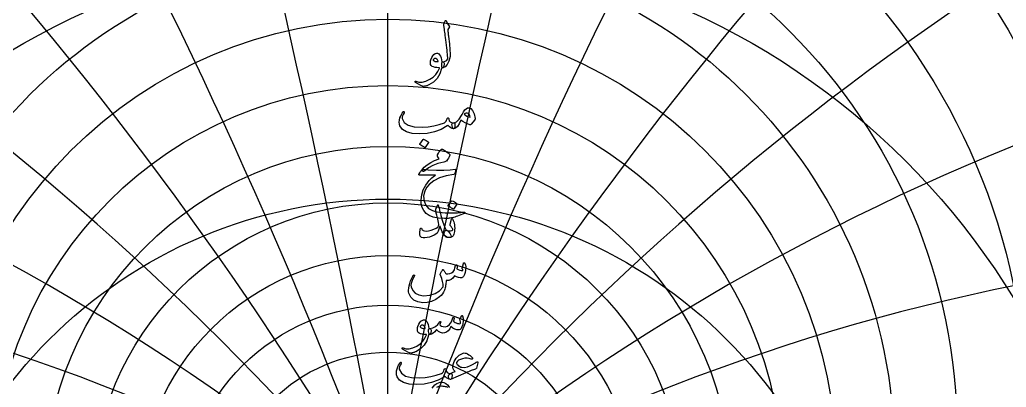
# Model space of a CAD drawing. Header units: millimetres. Extents: x -62 to 62, y -62 to 63.
# Drawn here: x -20 to 33.6, y 15.8 to 35.8 of the extents above; entities that cross this region are included whole.
import ezdxf

# ---------------------------------------------------------------- set-up
doc = ezdxf.new("R2010")
doc.units = ezdxf.units.MM
for name, color, linetype in [('ENGRAVE', 7, 'Continuous'), ('ENGRAVE_FINE', 8, 'Continuous'), ('TEXT', 5, 'Continuous')]:
    doc.layers.add(name, color=color, linetype=linetype)

msp = doc.modelspace()

# ---------------------------------------------------------------- linework, layer by layer
at = {"layer": 'ENGRAVE'}
msp.add_lwpolyline([(0, -60.75), (0, 60.75)], dxfattribs=at)
for centre, radius in [((0, 0), 60.75), ((0, 15.8873), 38.8464), ((0, 14.4227), 34.6846), ((0, 13.2299), 30.935), ((0, 0), 39.7663), ((0, 12.2507), 27.5156), ((0, 11.4424), 24.3633), ((0, 10.7734), 21.4287), ((0, 10.2197), 18.6723), ((0, 0), 26.0306), ((0, 9.7631), 16.0615), ((0, 9.3897), 13.5693), ((0, 9.0889), 11.173), ((0, 8.8526), 8.8526)]:
    msp.add_circle(centre, radius, dxfattribs=at)
for centre, radius, start, end in [((0, 17.7051), 43.5296, 105.92162, 74.07838), ((-4.9355, 18.4195), 44.1021, 139.75485, 270.86153), ((4.9355, 18.4195), 44.1021, 269.13847, 40.24515), ((-10.9491, 18.9644), 45.3971, 174.65682, 279.54217), ((10.9491, 18.9644), 45.3971, 260.45783, 5.34318)]:
    msp.add_arc(centre, radius, start, end, dxfattribs=at)
at = {"layer": 'ENGRAVE_FINE'}
for centre, radius, start, end in [((-554.4766, -89.3166), 563.0302, 6.503619, 15.341957), ((-554.4766, -89.3166), 563.0302, 6.503619, 15.341957), ((554.4766, -89.3166), 563.0302, 164.658043, 173.496381), ((554.4766, -89.3166), 563.0302, 164.658043, 173.496381), ((-268.6186, -89.3166), 285.8579, 13.064756, 30.381405), ((-268.6186, -89.3166), 285.8579, 13.064756, 30.381405), ((268.6186, -89.3166), 285.8579, 149.618595, 166.935244), ((268.6186, -89.3166), 285.8579, 149.618595, 166.935244), ((-169.3412, -89.3166), 195.5384, 19.742202, 44.842633), ((-169.3412, -89.3166), 195.5384, 19.742202, 44.842633), ((169.3412, -89.3166), 195.5384, 135.157367, 160.257798), ((169.3412, -89.3166), 195.5384, 135.157367, 160.257798), ((-116.5168, -89.3166), 152.1018, 26.597292, 58.53821), ((-116.5168, -89.3166), 152.1018, 26.597292, 58.53821), ((116.5168, -89.3166), 152.1018, 121.46179, 153.402708), ((116.5168, -89.3166), 152.1018, 121.46179, 153.402708), ((-82.0381, -89.3166), 127.6286, 33.695116, 71.360537), ((-82.0381, -89.3166), 127.6286, 33.695116, 71.360537), ((82.0381, -89.3166), 127.6286, 108.639463, 146.304884), ((82.0381, -89.3166), 127.6286, 108.639463, 146.304884), ((-56.4471, -89.3166), 112.8941, 41.105625, 83.276844), ((-56.4471, -89.3166), 112.8941, 41.105625, 83.276844), ((56.4471, -89.3166), 112.8941, 96.723156, 138.894375), ((56.4471, -89.3166), 112.8941, 96.723156, 138.894375)]:
    msp.add_arc(centre, radius, start, end, dxfattribs=at)
at = {"layer": 'TEXT'}
for points in [[(3.0359, 35.5386), (3.0601, 35.5972), (3.079, 35.6437), (3.0925, 35.678), (3.1005, 35.7003), (3.1068, 35.7144), (3.1149, 35.7245), (3.1248, 35.7306), (3.1365, 35.7326), (3.1497, 35.7303), (3.1607, 35.7236), (3.1695, 35.7124), (3.176, 35.6967), (3.2058, 35.6196), (3.2416, 35.5503), (3.2831, 35.4885), (3.3305, 35.4344), (3.3437, 35.4171), (3.3475, 35.3976), (3.3419, 35.3758), (3.3269, 35.3518), (3.2478, 35.2404), (3.2532, 35.1905), (3.2586, 35.1416), (3.264, 35.0935), (3.2694, 35.0464), (3.2748, 35.0001), (3.2802, 34.9548), (3.2856, 34.9103), (3.291, 34.8667), (3.3406, 34.4635), (3.3709, 34.1482), (3.3819, 33.9209), (3.3736, 33.7817), (3.3058, 33.5291), (3.2173, 33.3425), (3.1082, 33.2219), (2.9784, 33.1674), (2.9748, 33.1674), (2.9712, 33.1674), (2.9676, 33.1674), (2.964, 33.1674), (2.9427, 33.1876), (2.929, 33.2338), (2.9229, 33.3061), (2.9245, 33.4045), (2.9279, 33.4409), (2.938, 33.4674), (2.9548, 33.484), (2.9784, 33.4907), (3.0695, 33.5089), (3.1454, 33.5419), (3.2061, 33.5897), (3.2514, 33.6524), (3.2484, 33.7276), (3.2429, 33.8132), (3.2349, 33.909), (3.2245, 34.0153), (3.2118, 34.1313), (3.1971, 34.2569), (3.1804, 34.3918), (3.1616, 34.5362), (3.1443, 34.6781), (3.1284, 34.8057), (3.1138, 34.9188), (3.1005, 35.0176), (3.0891, 35.1021), (3.0799, 35.1721), (3.0729, 35.2278), (3.0682, 35.2691), (3.0323, 35.4739), (3.0312, 35.4941), (3.0314, 35.5116), (3.0329, 35.5265), (3.0359, 35.5386)], [(2.9065, 33.1278), (2.8223, 32.8321), (2.6811, 32.5844), (2.4828, 32.3848), (2.2275, 32.2333), (2.1918, 32.2179), (2.1565, 32.2041), (2.1217, 32.1918), (2.0874, 32.1812), (2.0537, 32.1723), (2.0209, 32.1654), (1.989, 32.1606), (1.958, 32.1578), (1.8808, 32.1688), (1.7784, 32.209), (1.6509, 32.2784), (1.4982, 32.377), (1.4818, 32.3911), (1.4721, 32.4048), (1.4692, 32.4181), (1.473, 32.4309), (1.4816, 32.4407), (1.4928, 32.4452), (1.5067, 32.4443), (1.5233, 32.438), (1.6821, 32.3866), (1.8601, 32.3868), (2.0575, 32.4387), (2.2742, 32.5422), (2.4511, 32.6624), (2.5976, 32.8036), (2.7134, 32.966), (2.7987, 33.1494), (2.7981, 33.1559), (2.7961, 33.1611), (2.7927, 33.1649), (2.788, 33.1674), (2.6642, 33.1746), (2.5589, 33.1889), (2.472, 33.2105), (2.4035, 33.2392), (2.3506, 33.2837), (2.3173, 33.3452), (2.3038, 33.4238), (2.3101, 33.5195), (2.3122, 33.5321), (2.3146, 33.5451), (2.3175, 33.5582), (2.3209, 33.5716), (2.3247, 33.5854), (2.329, 33.5998), (2.3337, 33.615), (2.3389, 33.6308), (2.3811, 33.7335), (2.4323, 33.8186), (2.4925, 33.8861), (2.5616, 33.9362), (2.6324, 33.9636), (2.6973, 33.9632), (2.7563, 33.9349), (2.8095, 33.8787), (2.856, 33.8006), (2.8913, 33.7099), (2.9153, 33.6066), (2.9281, 33.4907), (2.9352, 33.4908), (2.942, 33.4912), (2.9486, 33.4917), (2.955, 33.4925), (2.9614, 33.4933), (2.9681, 33.4939), (2.9749, 33.4942), (2.982, 33.4943), (3.0062, 33.4891), (3.0251, 33.4737), (3.0386, 33.4478), (3.0466, 33.4117), (3.05, 33.3719), (3.0493, 33.3317), (3.0446, 33.2911), (3.0359, 33.25), (3.0244, 33.2139), (3.0116, 33.188), (2.9975, 33.1725), (2.982, 33.1674), (2.9137, 33.1674), (2.9133, 33.1609), (2.9119, 33.1521), (2.9097, 33.1411), (2.9065, 33.1278)], [(2.7341, 33.5302), (2.6964, 33.596), (2.655, 33.6425), (2.6101, 33.6697), (2.5616, 33.6775), (2.5327, 33.6699), (2.5068, 33.6578), (2.4842, 33.6412), (2.4646, 33.6201), (2.4583, 33.6088), (2.4574, 33.5967), (2.4619, 33.5837), (2.4718, 33.5698), (2.5089, 33.5372), (2.5625, 33.515), (2.6328, 33.5031), (2.7197, 33.5015), (2.7287, 33.5033), (2.7341, 33.5087), (2.7359, 33.5177), (2.7341, 33.5302)], [(0.8191, 30.7697), (0.8319, 30.7836), (0.8452, 30.7895), (0.8589, 30.7872), (0.873, 30.7769), (0.8838, 30.7634), (0.8874, 30.7482), (0.8838, 30.7311), (0.873, 30.7122), (0.8182, 30.6274), (0.7832, 30.5488), (0.7679, 30.4765), (0.7724, 30.4104), (0.8849, 30.1935), (1.1039, 30.0422), (1.4292, 29.9564), (1.861, 29.9362), (2.1815, 29.9598), (2.4889, 30.009), (2.7833, 30.0837), (3.0646, 30.1841), (3.1142, 30.2135), (3.1553, 30.2587), (3.1879, 30.3195), (3.2119, 30.3961), (3.22, 30.4179), (3.2335, 30.4329), (3.2523, 30.4412), (3.2766, 30.4428), (3.2939, 30.4354), (3.3062, 30.4203), (3.3136, 30.3976), (3.3161, 30.3673), (3.3329, 30.2923), (3.3799, 30.2362), (3.4569, 30.1989), (3.564, 30.1805), (3.6026, 30.172), (3.6287, 30.15), (3.6421, 30.1145), (3.643, 30.0655), (3.63, 29.9744), (3.6125, 29.9093), (3.5905, 29.8702), (3.564, 29.8572), (3.4852, 29.8675), (3.4104, 29.8985), (3.3397, 29.9501), (3.273, 30.0224), (3.2674, 30.0253), (3.2577, 30.0233), (3.244, 30.0164), (3.2263, 30.0045), (2.8913, 29.8158), (2.5257, 29.6811), (2.1296, 29.6003), (1.703, 29.5733), (1.3087, 29.6003), (1.0024, 29.6811), (0.7841, 29.8158), (0.6539, 30.0045), (0.6242, 30.1098), (0.6144, 30.2173), (0.6242, 30.3271), (0.6539, 30.4392), (0.6938, 30.5434), (0.7347, 30.6332), (0.7765, 30.7086), (0.8191, 30.7697)], [(4.3975, 30.9997), (4.51, 30.9597), (4.6032, 30.847), (4.6771, 30.6615), (4.7316, 30.4033), (4.7337, 30.3846), (4.7325, 30.3682), (4.7283, 30.3541), (4.7209, 30.3422), (4.5233, 30.0943), (4.5096, 30.0792), (4.4936, 30.07), (4.4754, 30.0667), (4.455, 30.0691), (4.3207, 30.1149), (4.1945, 30.1733), (4.0764, 30.2443), (3.9664, 30.3278), (3.8777, 30.1219), (3.7805, 29.9748), (3.6747, 29.8866), (3.5604, 29.8572), (3.5476, 29.8619), (3.5344, 29.876), (3.5207, 29.8996), (3.5065, 29.9326), (3.4847, 30.0143), (3.4769, 30.0799), (3.4829, 30.1293), (3.5029, 30.1625), (3.5146, 30.1704), (3.5281, 30.176), (3.5433, 30.1794), (3.5604, 30.1805), (3.6421, 30.1944), (3.7221, 30.2326), (3.8002, 30.295), (3.8766, 30.3817), (3.91, 30.432), (3.9601, 30.5146), (4.0268, 30.6296), (4.1101, 30.7769), (4.1752, 30.8744), (4.2448, 30.944), (4.3189, 30.9857), (4.3975, 30.9997)], [(4.1388, 30.6476), (4.2062, 30.5914), (4.2825, 30.5452), (4.3679, 30.5088), (4.4622, 30.4823), (4.457, 30.553), (4.4379, 30.6107), (4.4049, 30.6554), (4.358, 30.6871), (4.3039, 30.7035), (4.2493, 30.7024), (4.1943, 30.6837), (4.1388, 30.6476)], [(1.9077, 29.2787), (1.9122, 29.2832), (1.9185, 29.2859), (1.9266, 29.2868), (1.9365, 29.2859), (2.0063, 29.2576), (2.0721, 29.223), (2.1339, 29.1822), (2.1916, 29.135), (2.1972, 29.1278), (2.1997, 29.1207), (2.199, 29.1135), (2.1952, 29.1063), (2.0263, 28.8332), (2.02, 28.8267), (2.0119, 28.8251), (2.0021, 28.8285), (1.9904, 28.8368), (1.9803, 28.844), (1.9643, 28.8548), (1.9426, 28.8692), (1.9149, 28.8871), (1.881, 28.9087), (1.8404, 28.9338), (1.793, 28.9626), (1.7389, 28.9949), (1.7317, 29.0003), (1.7281, 29.0057), (1.7281, 29.0111), (1.7317, 29.0165)], [(3.0323, 28.0437), (2.7184, 27.9617), (2.4413, 27.8559), (2.201, 27.7264), (1.9976, 27.573), (1.9664, 27.5494), (1.9374, 27.5362), (1.9107, 27.5333), (1.8862, 27.5407), (1.8577, 27.5746), (1.8619, 27.6224), (1.899, 27.6842), (1.9688, 27.7598), (2.1339, 27.8968), (2.3236, 28.0203), (2.538, 28.1303), (2.7772, 28.2269), (2.7089, 28.3275), (2.6961, 28.3526), (2.6901, 28.3778), (2.6907, 28.4029), (2.6981, 28.4281), (2.7464, 28.524), (2.7907, 28.6032), (2.8309, 28.6659), (2.867, 28.7119), (2.8901, 28.7337), (2.9128, 28.7451), (2.935, 28.7463), (2.9568, 28.7371), (3.0832, 28.6657), (3.1895, 28.5987), (3.2755, 28.5363), (3.3413, 28.4784), (3.354, 28.4597), (3.3601, 28.4362), (3.3594, 28.4076), (3.352, 28.3742), (3.3289, 28.3219), (3.2918, 28.2583), (3.2409, 28.1836), (3.176, 28.0975), (3.1589, 28.0848), (3.1293, 28.0715), (3.0871, 28.0578), (3.0323, 28.0437)], [(2.1844, 27.6269), (2.6454, 27.6107), (3.044, 27.6089), (3.3801, 27.6215), (3.6538, 27.6485), (3.6622, 27.6495), (3.6695, 27.6489), (3.6757, 27.6468), (3.6808, 27.6431), (3.6845, 27.638), (3.6866, 27.6318), (3.6872, 27.6245), (3.6862, 27.6161), (3.6791, 27.5833), (3.6722, 27.5532), (3.6656, 27.5259), (3.6592, 27.5012), (3.653, 27.4791), (3.6471, 27.4598), (3.6414, 27.4432), (3.6359, 27.4293), (3.6242, 27.4071), (3.6107, 27.3907), (3.5954, 27.3801), (3.5784, 27.3754), (3.1634, 27.3002), (2.8023, 27.1823), (2.4952, 27.0217), (2.2419, 26.8185), (2.1139, 26.6724), (2.0209, 26.5176), (1.963, 26.3544), (1.9401, 26.1826), (1.9621, 25.9129), (2.0497, 25.6931), (2.2028, 25.5231), (2.4215, 25.403), (2.5349, 25.3666), (2.6595, 25.3365), (2.7954, 25.3127), (2.9425, 25.2952), (3.1005, 25.2838), (3.2694, 25.2781), (3.449, 25.2784), (3.6394, 25.2844), (3.7071, 25.2882), (3.7737, 25.2925), (3.8392, 25.2972), (3.9035, 25.3024), (3.9663, 25.308), (4.027, 25.3141), (4.0857, 25.3206), (4.1424, 25.3275), (4.1597, 25.3284), (4.1721, 25.324), (4.1795, 25.3141), (4.182, 25.2988), (4.1806, 25.2811), (4.1766, 25.2674), (4.1698, 25.2577), (4.1604, 25.2521), (4.0589, 25.2092), (3.9628, 25.1704), (3.8721, 25.1356), (3.7868, 25.1048), (3.707, 25.0778), (3.6332, 25.0545), (3.5651, 25.0347), (3.5029, 25.0186), (3.4444, 25.0067), (3.3875, 24.9961), (3.3322, 24.9869), (3.2784, 24.979), (3.2259, 24.973), (3.1746, 24.9692), (3.1245, 24.9676), (3.0754, 24.9683), (2.7404, 24.9943), (2.461, 25.0509), (2.2374, 25.138), (2.0694, 25.2557), (1.9461, 25.4028), (1.8601, 25.5745), (1.8114, 25.771), (1.8, 25.9922), (1.8352, 26.2666), (1.9194, 26.5329), (2.0526, 26.7911), (2.2347, 27.0413), (2.3059, 27.117), (2.3865, 27.1895), (2.4765, 27.2589), (2.576, 27.3251), (1.7066, 27.3323), (1.6857, 27.3413), (1.6769, 27.3574), (1.6803, 27.3808), (1.6958, 27.4113), (1.725, 27.4558), (1.7515, 27.4958), (1.7753, 27.5312), (1.7964, 27.5622), (1.8148, 27.5885), (1.8305, 27.6098), (1.8435, 27.6262), (1.8539, 27.6377), (1.8772, 27.6397), (1.9401, 27.6386), (2.0425, 27.6343), (2.1844, 27.6269)], [(3.4472, 25.9363), (3.4517, 25.9408), (3.458, 25.9435), (3.4661, 25.9444), (3.476, 25.9435), (3.5458, 25.9152), (3.6116, 25.8806), (3.6734, 25.8397), (3.7311, 25.7926), (3.7367, 25.7854), (3.7391, 25.7782), (3.7385, 25.771), (3.7347, 25.7638), (3.5658, 25.4908), (3.5595, 25.4843), (3.5514, 25.4827), (3.5415, 25.4861), (3.5299, 25.4944), (3.5198, 25.5016), (3.5038, 25.5123), (3.482, 25.5267), (3.4544, 25.5447), (3.4205, 25.5662), (3.3799, 25.5914), (3.3325, 25.6201), (3.2784, 25.6524), (3.2712, 25.6578), (3.2676, 25.6632), (3.2676, 25.6686), (3.2712, 25.674)], [(2.7538, 25.6273), (2.7745, 25.5331), (2.7969, 25.4373), (2.8212, 25.34), (2.8472, 25.2411), (2.8751, 25.1401), (2.9047, 25.0367), (2.9362, 24.9309), (2.9694, 24.8225), (3.0365, 24.6276), (3.0978, 24.4812), (3.1533, 24.3833), (3.2029, 24.3339), (3.2463, 24.3045), (3.2901, 24.263), (3.3343, 24.2093), (3.379, 24.1435), (3.4212, 24.062), (3.4329, 24.0007), (3.414, 23.9596), (3.3646, 23.9387), (3.205, 23.9549), (3.0637, 24.0609), (2.9409, 24.2567), (2.8365, 24.5423), (2.8342, 24.547), (2.8311, 24.5504), (2.827, 24.5524), (2.8221, 24.5531), (2.8185, 24.5524), (2.8149, 24.5504), (2.8113, 24.547), (2.8077, 24.5423), (2.7976, 24.496), (2.7853, 24.4471), (2.7707, 24.3954), (2.7538, 24.3411), (2.7354, 24.2897), (2.7161, 24.2468), (2.6959, 24.2124), (2.6748, 24.1866), (2.5989, 24.1204), (2.5041, 24.0618), (2.3905, 24.0108), (2.258, 23.9675), (2.1233, 23.9353), (2.0065, 23.9216), (1.9077, 23.9264), (1.8269, 23.9495), (1.7577, 24.0074), (1.7263, 24.1094), (1.7326, 24.2553), (1.7766, 24.4453), (1.7809, 24.4516), (1.7865, 24.4561), (1.7935, 24.4588), (1.8018, 24.4597), (1.8116, 24.4585), (1.8197, 24.4552), (1.826, 24.4496), (1.8305, 24.4417), (1.8476, 24.4019), (1.8664, 24.3689), (1.8871, 24.3427), (1.9095, 24.3231), (1.9796, 24.2971), (2.0748, 24.2908), (2.1952, 24.3043), (2.3407, 24.3375), (2.4958, 24.3874), (2.6164, 24.4435), (2.7024, 24.5059), (2.7538, 24.5746), (2.7624, 24.6442), (2.7484, 24.7632), (2.7121, 24.9317), (2.6532, 25.1495), (2.6249, 25.2642), (2.6083, 25.3569), (2.6034, 25.4277), (2.6101, 25.4764), (2.6784, 25.6704), (2.6858, 25.6908), (2.6937, 25.7054), (2.702, 25.7142), (2.7107, 25.7171), (2.7215, 25.7115), (2.7323, 25.6947), (2.7431, 25.6666), (2.7538, 25.6273)], [(3.4796, 24.4668), (3.4585, 24.5021), (3.4383, 24.5324), (3.4189, 24.5578), (3.4005, 24.5782), (3.3873, 24.5957), (3.3799, 24.6159), (3.3783, 24.6388), (3.3826, 24.6644), (3.458, 24.9375), (3.4686, 24.9613), (3.4823, 24.968), (3.4991, 24.9577), (3.5191, 24.9303), (3.5492, 24.8721), (3.5748, 24.8019), (3.5959, 24.7195), (3.6125, 24.6249), (3.6222, 24.5342), (3.626, 24.4453), (3.624, 24.3582), (3.6161, 24.2728), (3.6033, 24.1985), (3.5865, 24.1336), (3.5656, 24.0782), (3.5406, 24.0321), (3.5099, 23.998), (3.4679, 23.971), (3.4147, 23.9513), (3.3502, 23.9387), (3.2842, 23.9362), (3.2227, 23.9468), (3.1657, 23.9704), (3.1131, 24.007), (3.0725, 24.0535), (3.0511, 24.1067), (3.0491, 24.1666), (3.0664, 24.2333), (3.094, 24.2879), (3.1266, 24.3222), (3.1641, 24.3364), (3.2065, 24.3303), (3.3044, 24.3067), (3.3898, 24.3043), (3.4625, 24.3229), (3.5227, 24.3627), (3.524, 24.3732), (3.5173, 24.3941), (3.5025, 24.4253), (3.4796, 24.4668)], [(4.0993, 22.5314), (4.1056, 22.5471), (4.1137, 22.5583), (4.1236, 22.565), (4.1352, 22.5673), (4.1503, 22.5655), (4.1631, 22.5601), (4.1736, 22.5511), (4.182, 22.5385), (4.2024, 22.4936), (4.217, 22.4379), (4.2257, 22.3715), (4.2287, 22.2942), (4.2208, 22.168), (4.1972, 22.0481), (4.1579, 21.9345), (4.1029, 21.8272), (4.084, 21.8014), (4.0634, 21.7814), (4.0409, 21.7672), (4.0167, 21.7589), (3.9289, 21.7533), (3.8344, 21.7688), (3.7331, 21.8054), (3.6251, 21.8631), (3.5341, 21.7385), (3.4266, 21.6556), (3.3024, 21.6145), (3.1616, 21.6152), (3.157, 21.5394), (3.1504, 21.4666), (3.1417, 21.3966), (3.1311, 21.3296), (3.1184, 21.265), (3.1037, 21.2025), (3.087, 21.142), (3.0682, 21.0835), (3.0246, 20.9779), (2.9658, 20.8805), (2.8917, 20.7911), (2.8023, 20.7098), (2.5933, 20.5706), (2.3721, 20.4727), (2.1388, 20.4161), (1.8934, 20.4009), (1.617, 20.4384), (1.3985, 20.5365), (1.2379, 20.6952), (1.1353, 20.9146), (1.1214, 20.9937), (1.1191, 21.0871), (1.1286, 21.1949), (1.1497, 21.317), (1.1836, 21.4508), (1.2314, 21.5901), (1.2932, 21.7347), (1.3688, 21.8847), (1.3749, 21.8941), (1.3823, 21.9008), (1.3911, 21.9049), (1.4012, 21.9062), (1.4113, 21.9053), (1.42, 21.9026), (1.4274, 21.8981), (1.4335, 21.8919), (1.4375, 21.8826), (1.4389, 21.873), (1.4375, 21.8629), (1.4335, 21.8523), (1.3374, 21.6527), (1.2754, 21.4886), (1.2476, 21.3599), (1.2539, 21.2667), (1.3446, 21.0613), (1.4874, 20.9119), (1.6823, 20.8187), (1.9293, 20.7817), (2.2747, 20.8037), (2.567, 20.8913), (2.8064, 21.0444), (2.9928, 21.2631), (2.9921, 21.4073), (2.9685, 21.5595), (2.922, 21.7198), (2.8526, 21.8883), (2.8439, 21.9053), (2.8392, 21.9206), (2.8385, 21.9341), (2.8419, 21.9457), (2.8612, 21.9858), (2.8796, 22.0234), (2.8971, 22.0586), (2.9137, 22.0912), (2.9294, 22.121), (2.9443, 22.1474), (2.9582, 22.1704), (2.9712, 22.1901), (2.9786, 22.1984), (2.9865, 22.2017), (2.9948, 22.2002), (3.0035, 22.1936), (3.008, 22.1887), (3.0143, 22.1811), (3.0224, 22.1707), (3.0323, 22.1577), (3.0435, 22.142), (3.0556, 22.1236), (3.0687, 22.1025), (3.0826, 22.0787), (3.1109, 22.0329), (3.1347, 21.9996), (3.154, 21.979), (3.1688, 21.9709), (3.2622, 21.963), (3.3556, 21.979), (3.449, 22.0187), (3.5424, 22.0823), (3.5764, 22.1245), (3.6098, 22.1936), (3.6428, 22.2897), (3.6754, 22.4128), (3.6785, 22.4245), (3.6844, 22.4344), (3.6929, 22.4424), (3.7041, 22.4487), (3.7147, 22.4528), (3.7248, 22.4541), (3.7344, 22.4528), (3.7436, 22.4487), (3.7573, 22.4263), (3.7625, 22.3841), (3.7591, 22.3221), (3.7472, 22.2403), (3.8198, 22.1959), (3.8972, 22.1667), (3.9796, 22.1528), (4.067, 22.1541), (4.0659, 22.1804), (4.0625, 22.2017), (4.0569, 22.2181), (4.049, 22.2296), (4.04, 22.2403), (4.0346, 22.2511), (4.0329, 22.2619), (4.0346, 22.2727)], [(2.2006, 18.6308), (2.1163, 18.3351), (1.9751, 18.0874), (1.7768, 17.8878), (1.5215, 17.7362), (1.4858, 17.7209), (1.4506, 17.707), (1.4158, 17.6948), (1.3814, 17.6841), (1.3477, 17.6753), (1.3149, 17.6684), (1.2831, 17.6636), (1.2521, 17.6608), (1.1748, 17.6718), (1.0724, 17.712), (0.9449, 17.7814), (0.7922, 17.8799), (0.7758, 17.8941), (0.7662, 17.9078), (0.7632, 17.921), (0.7671, 17.9338), (0.7756, 17.9437), (0.7868, 17.9482), (0.8007, 17.9473), (0.8173, 17.941), (0.9761, 17.8896), (1.1542, 17.8898), (1.3515, 17.9417), (1.5682, 18.0452), (1.7452, 18.1653), (1.8916, 18.3066), (2.0074, 18.4689), (2.0928, 18.6524), (2.0921, 18.6589), (2.0901, 18.6641), (2.0867, 18.6679), (2.082, 18.6704), (1.9583, 18.6775), (1.853, 18.6919), (1.7661, 18.7135), (1.6976, 18.7422), (1.6446, 18.7867), (1.6113, 18.8482), (1.5979, 18.9268), (1.6042, 19.0224), (1.6062, 19.0351), (1.6087, 19.048), (1.6116, 19.0612), (1.6149, 19.0745), (1.6188, 19.0883), (1.623, 19.1028), (1.6277, 19.118), (1.6329, 19.1338), (1.6751, 19.2364), (1.7263, 19.3215), (1.7865, 19.3891), (1.8557, 19.4392), (1.9264, 19.4666), (1.9913, 19.4661), (2.0503, 19.4378), (2.1036, 19.3817), (2.15, 19.3036), (2.1853, 19.2129), (2.2093, 19.1096), (2.2221, 18.9937), (2.2292, 18.9938), (2.236, 18.9941), (2.2427, 18.9947), (2.2491, 18.9955), (2.2555, 18.9963), (2.2621, 18.9968), (2.2689, 18.9972), (2.276, 18.9973), (2.3003, 18.9921), (2.3191, 18.9766), (2.3326, 18.9508), (2.3407, 18.9147), (2.344, 18.8749), (2.3434, 18.8347), (2.3387, 18.7941), (2.3299, 18.753), (2.3184, 18.7168), (2.3056, 18.691), (2.2915, 18.6755), (2.276, 18.6704), (2.2077, 18.6704), (2.2073, 18.6638), (2.2059, 18.6551), (2.2037, 18.6441), (2.2006, 18.6308)], [(4.0149, 19.6943), (4.0227, 19.6997), (4.032, 19.6979), (4.0425, 19.6889), (4.0544, 19.6727), (4.0672, 19.6453), (4.0769, 19.6063), (4.0834, 19.5555), (4.0867, 19.4931), (4.0879, 19.4221), (4.084, 19.353), (4.0753, 19.2856), (4.0616, 19.22), (4.0216, 19.0925), (3.9772, 19.0009), (3.9282, 18.9452), (3.8748, 18.9254), (3.7484, 18.9328), (3.6314, 18.9659), (3.5238, 19.0245), (3.4257, 19.1087), (3.3583, 18.976), (3.2784, 18.8724), (3.1859, 18.7981), (3.0808, 18.753), (2.9705, 18.7431), (2.8589, 18.7709), (2.746, 18.8365), (2.6317, 18.9398), (2.5392, 18.8219), (2.4485, 18.7377), (2.3595, 18.6872), (2.2724, 18.6704), (2.2549, 18.6802), (2.2383, 18.7099), (2.2226, 18.7593), (2.2077, 18.8284), (2.2024, 18.8967), (2.2113, 18.947), (2.2347, 18.9793), (2.2724, 18.9937), (2.4381, 19.0312), (2.5832, 19.1042), (2.7076, 19.2126), (2.8113, 19.3566), (2.8169, 19.3644), (2.823, 19.37), (2.8295, 19.3734), (2.8365, 19.3745), (2.845, 19.3736), (2.8526, 19.3709), (2.8594, 19.3664), (2.8652, 19.3602), (2.8686, 19.3408), (2.8607, 19.3081), (2.8416, 19.2618), (2.8113, 19.2021), (2.8511, 19.156), (2.9128, 19.1221), (2.9966, 19.1004), (3.1023, 19.0907), (3.2341, 19.1183), (3.3493, 19.2084), (3.4479, 19.3608), (3.5299, 19.5757), (3.5339, 19.5867), (3.5389, 19.5946), (3.5447, 19.5993), (3.5514, 19.6009), (3.5615, 19.6), (3.5703, 19.5973), (3.5777, 19.5928), (3.5838, 19.5865), (3.5883, 19.5775), (3.5909, 19.5685), (3.5918, 19.5596), (3.5909, 19.5506), (3.555, 19.3997), (3.597, 19.3624), (3.6475, 19.3296), (3.7066, 19.3013), (3.7742, 19.2775), (3.84, 19.262), (3.89, 19.2587), (3.9244, 19.2674), (3.943, 19.2883), (3.9491, 19.3202), (3.9457, 19.3655), (3.9329, 19.4244), (3.9107, 19.4967), (3.9145, 19.5171), (3.9332, 19.5569), (3.9666, 19.6159), (4.0149, 19.6943)], [(2.0281, 19.0332), (1.9904, 19.099), (1.9491, 19.1455), (1.9042, 19.1727), (1.8557, 19.1805), (1.8267, 19.1729), (1.8009, 19.1608), (1.7782, 19.1441), (1.7586, 19.123), (1.7524, 19.1118), (1.7515, 19.0997), (1.756, 19.0867), (1.7658, 19.0727), (1.8029, 19.0402), (1.8565, 19.0179), (1.9268, 19.006), (2.0137, 19.0045), (2.0227, 19.0063), (2.0281, 19.0117), (2.0299, 19.0206), (2.0281, 19.0332)], [(0.6611, 17.1427), (0.6739, 17.1566), (0.6871, 17.1624), (0.7008, 17.1602), (0.715, 17.1498), (0.7257, 17.1364), (0.7293, 17.1211), (0.7257, 17.104), (0.715, 17.0852), (0.6602, 17.0003), (0.6251, 16.9217), (0.6099, 16.8494), (0.6144, 16.7834), (0.7269, 16.5665), (0.9458, 16.4151), (1.2712, 16.3294), (1.703, 16.3091), (2.0234, 16.3327), (2.3308, 16.3819), (2.6252, 16.4567), (2.9065, 16.557), (2.9562, 16.5865), (2.9972, 16.6316), (3.0298, 16.6924), (3.0538, 16.769), (3.0619, 16.7908), (3.0754, 16.8058), (3.0942, 16.8142), (3.1185, 16.8157), (3.1358, 16.8083), (3.1481, 16.7933), (3.1556, 16.7706), (3.158, 16.7403), (3.1749, 16.6653), (3.2218, 16.6091), (3.2988, 16.5719), (3.4059, 16.5535), (3.4445, 16.5449), (3.4706, 16.5229), (3.4841, 16.4874), (3.485, 16.4385), (3.4719, 16.3473), (3.4544, 16.2822), (3.4324, 16.2431), (3.4059, 16.2301), (3.3271, 16.2404), (3.2523, 16.2714), (3.1816, 16.3231), (3.1149, 16.3954), (3.1093, 16.3983), (3.0996, 16.3963), (3.0859, 16.3893), (3.0682, 16.3774), (2.7332, 16.1888), (2.3676, 16.0541), (1.9715, 15.9732), (1.5449, 15.9463), (1.1506, 15.9732), (0.8443, 16.0541), (0.626, 16.1888), (0.4958, 16.3774), (0.4662, 16.4827), (0.4563, 16.5903), (0.4662, 16.7001), (0.4958, 16.8121), (0.5358, 16.9163), (0.5766, 17.0061), (0.6184, 17.0816), (0.6611, 17.1427)], [(4.8897, 17.1319), (4.8179, 16.8445), (4.8098, 16.8305), (4.7963, 16.8175), (4.7774, 16.8054), (4.7532, 16.7942), (4.6994, 16.7752), (4.6423, 16.7542), (4.5818, 16.7312), (4.5179, 16.7061), (4.4506, 16.6793), (4.38, 16.6509), (4.306, 16.6209), (4.2287, 16.5894), (3.4023, 16.2301), (3.3646, 16.2384), (3.3341, 16.2633), (3.3107, 16.3049), (3.2945, 16.363), (3.2918, 16.4248), (3.3089, 16.4771), (3.3457, 16.52), (3.4023, 16.5535), (3.4094, 16.5567), (3.4234, 16.5629), (3.4444, 16.572), (3.4724, 16.584), (3.5071, 16.5987), (3.5483, 16.6159), (3.596, 16.6355), (3.6502, 16.6576), (3.5804, 16.7293), (3.5362, 16.8076), (3.5175, 16.8927), (3.5245, 16.9846), (3.5936, 17.2031), (3.7113, 17.3879), (3.8775, 17.539), (4.0921, 17.6564), (4.1391, 17.6674), (4.1936, 17.6645), (4.2558, 17.6477), (4.3257, 17.6169), (4.3982, 17.5749), (4.4649, 17.528), (4.5257, 17.4761), (4.5807, 17.4193), (4.5962, 17.3984), (4.6032, 17.3789), (4.6016, 17.3607), (4.5915, 17.3439), (4.5763, 17.3308), (4.5592, 17.3241), (4.5403, 17.3236), (4.5197, 17.3295), (4.4121, 17.3634), (4.2978, 17.3789), (4.1768, 17.376), (4.049, 17.3546), (3.9334, 17.3201), (3.8415, 17.2738), (3.7735, 17.2159), (3.7293, 17.1463), (3.7248, 17.1153), (3.7365, 17.0798), (3.7643, 17.0398), (3.8083, 16.9954), (3.8586, 16.9549), (3.9089, 16.9235), (3.9592, 16.901), (4.0095, 16.8876), (4.1602, 16.8838), (4.3212, 16.9154), (4.4925, 16.9826), (4.6742, 17.0852), (4.6937, 17.0975), (4.7128, 17.1094), (4.7314, 17.1209), (4.7496, 17.1319), (4.7671, 17.1422), (4.7837, 17.1516), (4.7995, 17.1602), (4.8143, 17.1678), (4.8554, 17.1871), (4.8816, 17.1876), (4.8931, 17.1692), (4.8897, 17.1319)]]:
    msp.add_lwpolyline(points, close=True, dxfattribs=at)
for points in [[(2.3946, 15.7579), (2.4673, 15.8424), (2.5562, 15.9268), (2.653, 15.9998), (2.7458, 16.0498), (2.8344, 16.077), (2.9191, 16.0813), (3.0338, 16.0581), (3.1374, 16.0103), (3.2297, 15.9378), (3.3107, 15.8406), (3.3179, 15.8284), (3.3215, 15.8172), (3.3215, 15.8069), (3.3179, 15.7974)], [(3.2784, 15.7867), (3.2255, 15.8035), (3.1746, 15.8181), (3.1258, 15.8305), (3.079, 15.8406), (3.0344, 15.8482), (2.9923, 15.8531), (2.9527, 15.8554), (2.9155, 15.8549), (2.7608, 15.8367), (2.6308, 15.793)]]:
    msp.add_lwpolyline(points, dxfattribs=at)

doc.saveas('drawing.dxf')
